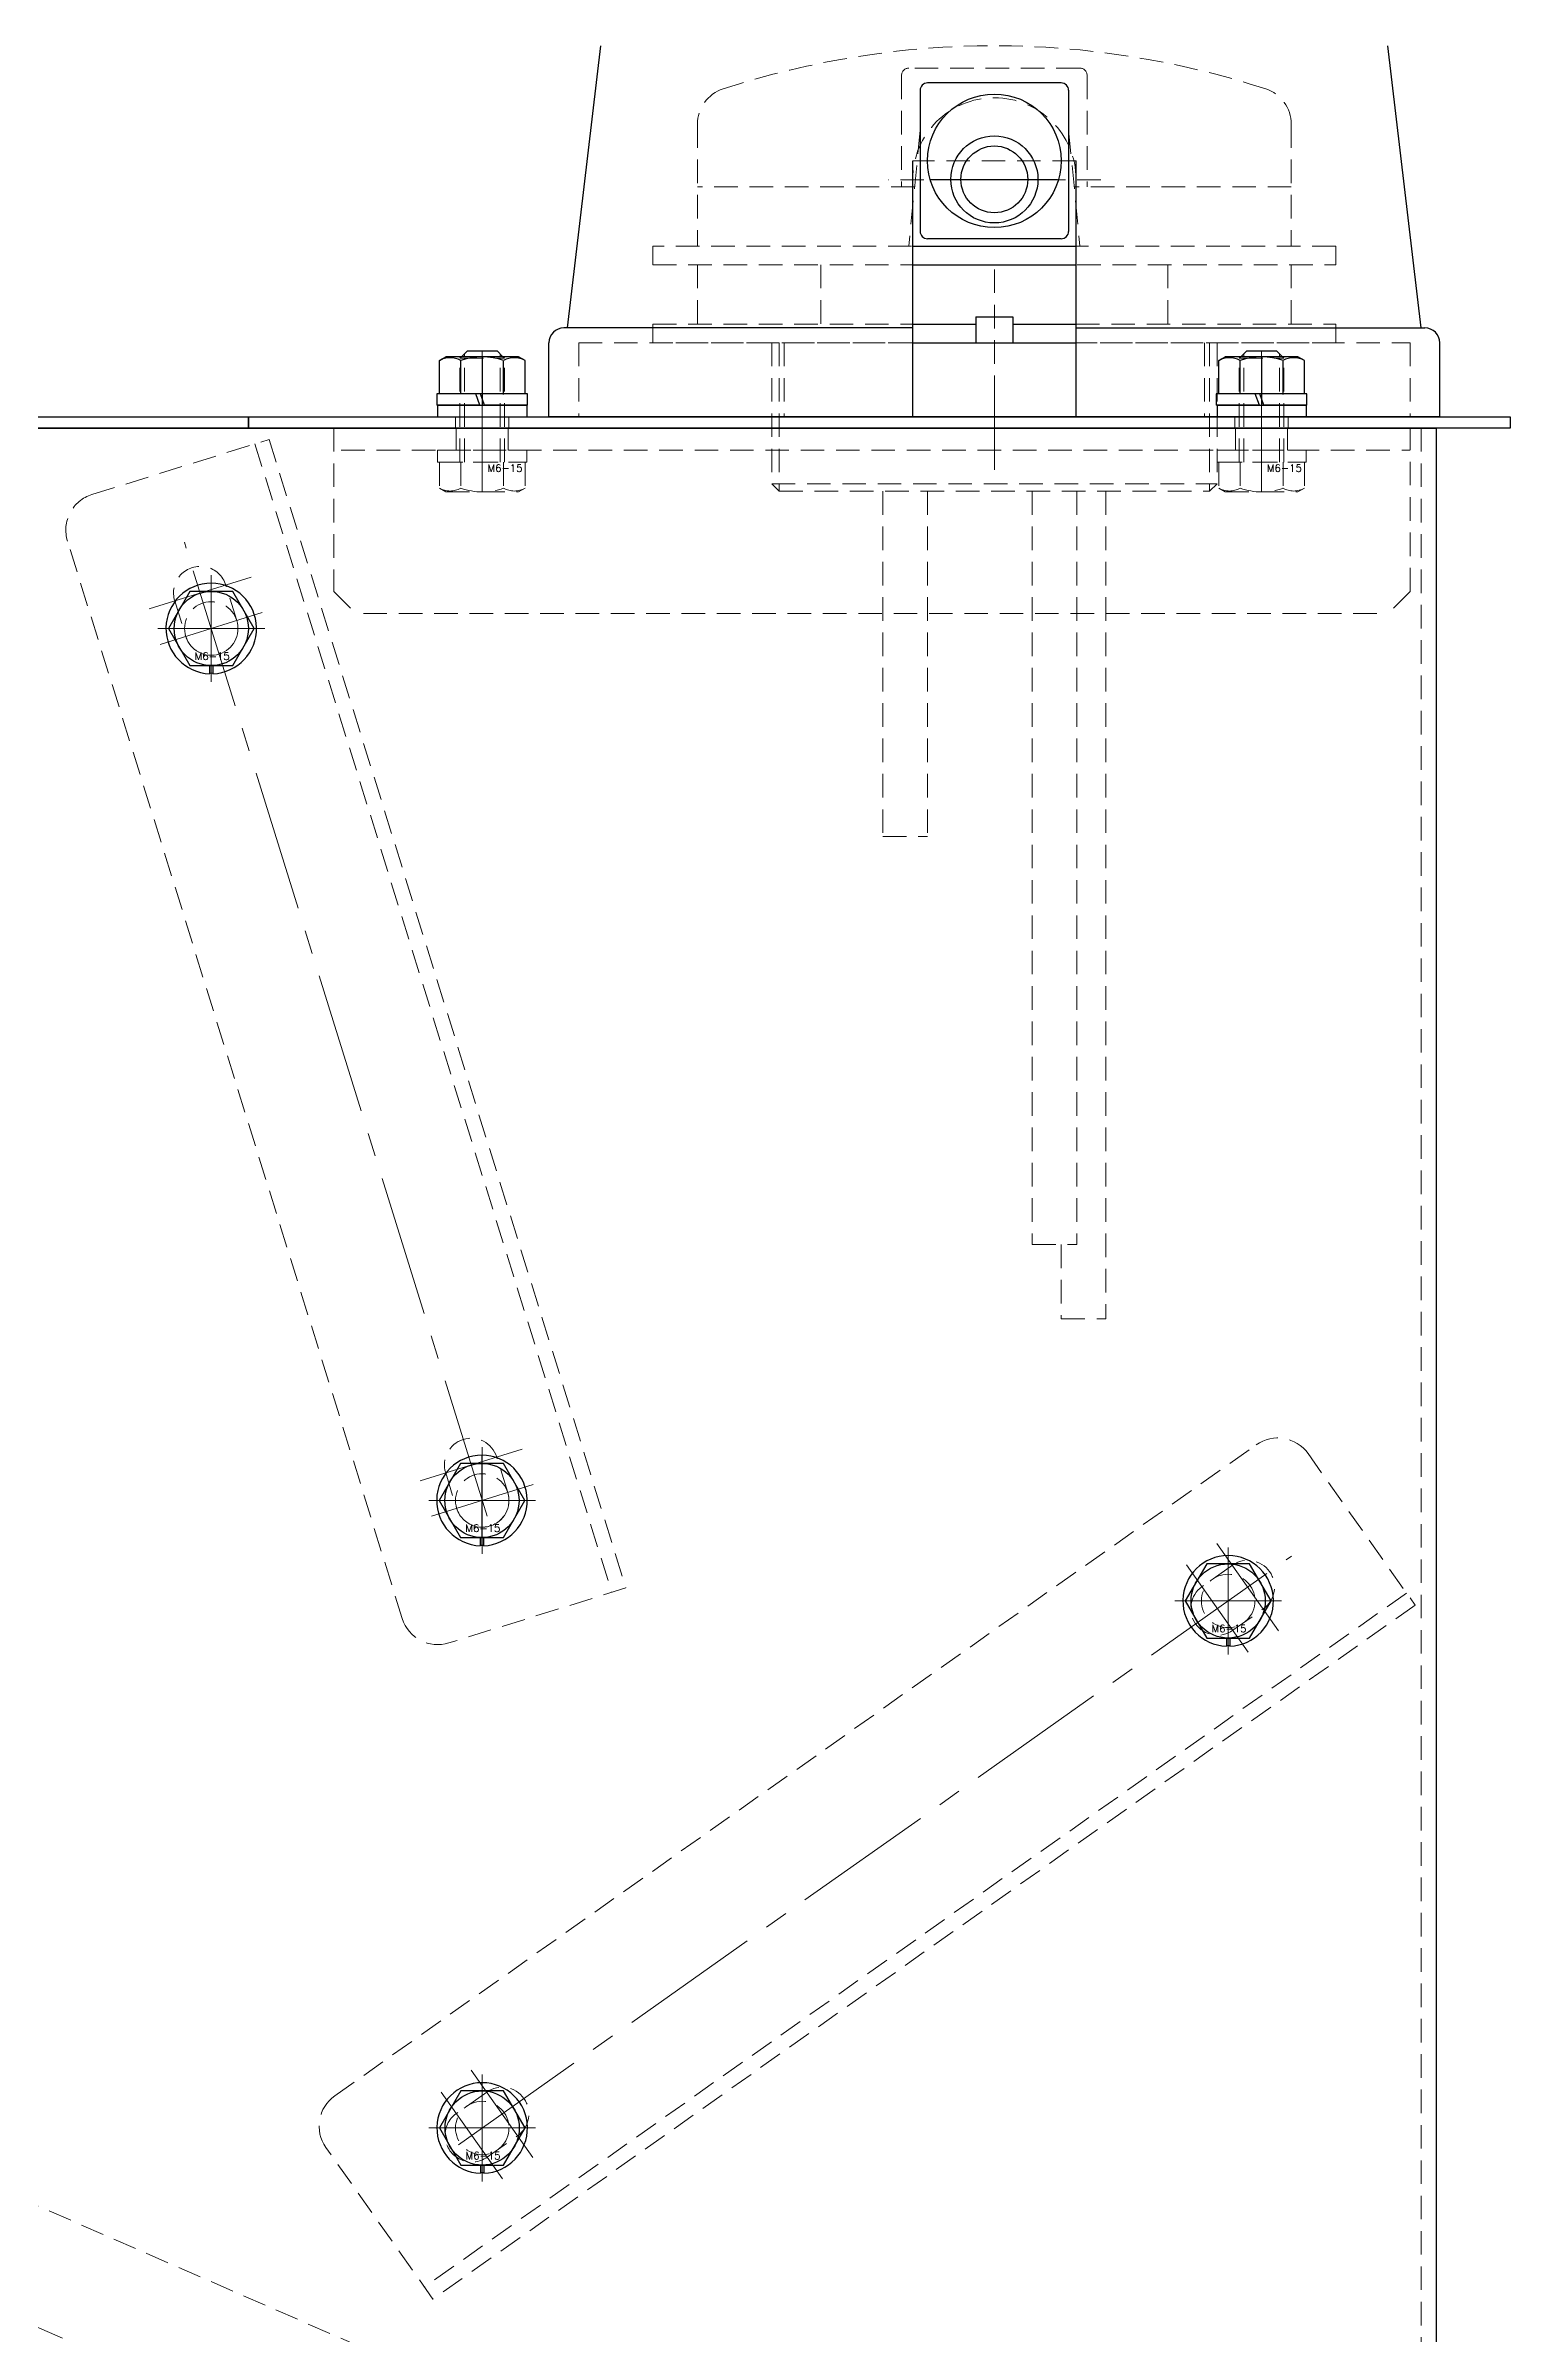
# Model space of a CAD drawing. Header units: millimetres. Extents: x 0 to 51411, y 0 to 16902.
# Drawn here: x 3460.8 to 3658.1, y 7584 to 7892.3 of the extents above; entities that cross this region are included whole.
import ezdxf

# ---------------------------------------------------------------- set-up
doc = ezdxf.new("R2010")
doc.units = ezdxf.units.MM
doc.linetypes.add('CENTER2', pattern=[28.575, 19.05, -3.175, 3.175, -3.175])
doc.linetypes.add('HIDDEN2', pattern=[4.7625, 3.175, -1.5875])
for name, color, linetype, lineweight in [('01_外形線', 7, 'Continuous', 25), ('02_細線', 5, 'Continuous', 13), ('03_かくれ線', 6, 'HIDDEN2', 13), ('04_中心線', 1, 'CENTER2', 9)]:
    doc.layers.add(name, color=color, linetype=linetype, lineweight=lineweight)
doc.styles.add('KSS_TXT', font='txt.shx', dxfattribs={"bigfont": 'extfont2.shx'})

msp = doc.modelspace()

# ---------------------------------------------------------------- linework, layer by layer
for p, q in [((3577.639, 7842.262), (3577.639, 7876.762)), ((3599.639, 7842.262), (3599.639, 7876.762)), ((3577.639, 7852.262), (3599.639, 7852.262))]:
    msp.add_line(p, q)
at = {"layer": '01_外形線'}
for p, q in [((3531.139, 7854.262), (3535.639, 7892.262)), ((3646.139, 7854.262), (3641.639, 7892.262)), ((3578.639, 7886.262), (3578.639, 7867.262)), ((3597.639, 7887.262), (3579.639, 7887.262)), ((3598.639, 7886.262), (3598.639, 7867.262)), ((3579.993, 7874.262), (3597.139, 7874.262)), ((3577.639, 7865.262), (3599.639, 7865.262)), ((3597.639, 7866.262), (3579.639, 7866.262)), ((3577.639, 7862.762), (3599.639, 7862.762)), ((3586.139, 7855.762), (3591.139, 7855.762)), ((3586.139, 7855.762), (3586.139, 7852.262)), ((3591.139, 7855.762), (3591.139, 7852.262)), ((3528.639, 7842.262), (3528.639, 7852.262)), ((3577.639, 7854.262), (3530.639, 7854.262)), ((3577.639, 7854.762), (3586.139, 7854.762)), ((3599.639, 7854.262), (3646.639, 7854.262)), ((3648.639, 7842.262), (3648.639, 7852.262)), ((3513.866, 7849.857), (3514.739, 7850.362)), ((3513.866, 7845.362), (3513.866, 7849.857)), ((3524.539, 7850.362), (3514.739, 7850.362)), ((3516.752, 7845.362), (3516.752, 7849.857)), ((3516.839, 7850.362), (3517.639, 7851.162)), ((3517.639, 7851.162), (3521.639, 7851.162)), ((3519.639, 7850.262), (3519.639, 7845.262)), ((3522.439, 7850.362), (3521.639, 7851.162)), ((3522.526, 7845.262), (3522.526, 7849.757)), ((3525.413, 7849.857), (3524.539, 7850.362)), ((3525.413, 7845.362), (3525.413, 7849.857)), ((3618.866, 7849.857), (3619.739, 7850.362)), ((3618.866, 7845.362), (3618.866, 7849.857)), ((3629.539, 7850.362), (3619.739, 7850.362)), ((3621.752, 7845.362), (3621.752, 7849.857)), ((3621.839, 7850.362), (3622.639, 7851.162)), ((3622.639, 7851.162), (3626.639, 7851.162)), ((3624.639, 7850.262), (3624.639, 7845.262)), ((3627.439, 7850.362), (3626.639, 7851.162)), ((3627.526, 7845.262), (3627.526, 7849.757)), ((3630.413, 7849.857), (3629.539, 7850.362)), ((3630.413, 7845.362), (3630.413, 7849.857)), ((3518.793, 7845.362), (3513.539, 7845.362)), ((3513.539, 7845.362), (3513.539, 7843.862)), ((3519.339, 7843.862), (3513.539, 7843.862)), ((3513.639, 7843.862), (3525.639, 7843.862)), ((3513.639, 7843.862), (3513.639, 7842.262)), ((3525.413, 7845.362), (3513.866, 7845.362)), ((3519.339, 7843.862), (3518.793, 7845.362)), ((3525.739, 7845.362), (3519.393, 7845.362)), ((3519.939, 7843.862), (3519.393, 7845.362)), ((3519.639, 7845.362), (3519.639, 7843.862)), ((3525.739, 7843.862), (3519.939, 7843.862)), ((3525.639, 7843.862), (3525.639, 7842.262)), ((3525.739, 7843.862), (3525.739, 7845.362)), ((3623.793, 7845.362), (3618.539, 7845.362)), ((3618.539, 7845.362), (3618.539, 7843.862)), ((3624.339, 7843.862), (3618.539, 7843.862)), ((3618.639, 7843.862), (3630.639, 7843.862)), ((3618.639, 7843.862), (3618.639, 7842.262)), ((3630.413, 7845.362), (3618.866, 7845.362)), ((3624.339, 7843.862), (3623.793, 7845.362)), ((3630.739, 7845.362), (3624.393, 7845.362)), ((3624.939, 7843.862), (3624.393, 7845.362)), ((3624.639, 7845.362), (3624.639, 7843.862)), ((3630.739, 7843.862), (3624.939, 7843.862)), ((3630.639, 7843.862), (3630.639, 7842.262)), ((3630.739, 7843.862), (3630.739, 7845.362)), ((2926.139, 7842.262), (3488.139, 7842.262)), ((3488.139, 7840.762), (2926.139, 7840.762)), ((3253.139, 7840.762), (3648.139, 7840.762)), ((3488.139, 7842.262), (3488.139, 7840.762)), ((3513.639, 7842.262), (3525.639, 7842.262)), ((3648.639, 7842.262), (3528.639, 7842.262)), ((3618.639, 7842.262), (3630.639, 7842.262)), ((3648.139, 7840.762), (3648.139, 7495.762)), ((3480.252, 7818.762), (3477.366, 7813.762)), ((3486.026, 7818.762), (3480.252, 7818.762)), ((3488.913, 7813.762), (3486.026, 7818.762)), ((3477.366, 7813.762), (3480.252, 7808.762)), ((3486.026, 7808.762), (3488.913, 7813.762)), ((3480.252, 7808.762), (3486.026, 7808.762)), ((3482.914, 7808.762), (3482.914, 7807.666)), ((3483.364, 7808.762), (3483.364, 7807.666)), ((3516.72, 7701.292), (3513.833, 7696.292)), ((3522.493, 7701.292), (3516.72, 7701.292)), ((3525.38, 7696.292), (3522.493, 7701.292)), ((3513.833, 7696.292), (3516.72, 7691.292)), ((3522.493, 7691.292), (3525.38, 7696.292)), ((3516.72, 7691.292), (3522.493, 7691.292)), ((3519.381, 7691.292), (3519.381, 7690.196)), ((3519.831, 7691.292), (3519.831, 7690.196)), ((3617.252, 7687.762), (3614.366, 7682.762)), ((3623.026, 7687.762), (3617.252, 7687.762)), ((3625.913, 7682.762), (3623.026, 7687.762)), ((3614.366, 7682.762), (3617.252, 7677.762)), ((3623.026, 7677.762), (3625.913, 7682.762)), ((3617.252, 7677.762), (3623.026, 7677.762)), ((3619.914, 7677.762), (3619.914, 7676.666)), ((3620.364, 7677.762), (3620.364, 7676.666)), ((3516.752, 7616.762), (3513.866, 7611.762)), ((3522.526, 7616.762), (3516.752, 7616.762)), ((3525.413, 7611.762), (3522.526, 7616.762)), ((3513.866, 7611.762), (3516.752, 7606.762)), ((3522.526, 7606.762), (3525.413, 7611.762)), ((3516.752, 7606.762), (3522.526, 7606.762)), ((3519.414, 7606.762), (3519.414, 7605.666)), ((3519.864, 7606.762), (3519.864, 7605.666))]:
    msp.add_line(p, q, dxfattribs=at)
for points in [[(3591.139, 7854.762), (3599.639, 7854.762)], [(3488.139, 7842.262), (3658.139, 7842.262), (3658.139, 7840.762), (3488.139, 7840.762), (3488.139, 7842.262)]]:
    msp.add_lwpolyline(points, dxfattribs=at)
for centre, radius in [((3588.639, 7876.762), 9), ((3588.639, 7874.262), 5.866), ((3588.639, 7874.262), 4.5), ((3483.139, 7813.762), 5), ((3519.606, 7696.292), 5), ((3620.139, 7682.762), 5), ((3519.639, 7611.762), 5)]:
    msp.add_circle(centre, radius, dxfattribs=at)
for centre, radius, start, end in [((3579.639, 7886.262), 1, 90, 180), ((3597.639, 7886.262), 1, 0, 90), ((3579.639, 7867.262), 1, 180, 270), ((3597.639, 7867.262), 1, 270, 0), ((3530.639, 7852.262), 2, 90, 180), ((3646.639, 7852.262), 2, 0, 90), ((3515.309, 7847.357), 2.887, 60.00001, 119.99999), ((3519.639, 7841.847), 8.514, 70.18087, 109.81913), ((3523.969, 7847.357), 2.887, 60.00001, 119.99999), ((3620.309, 7847.357), 2.887, 60.00001, 119.99999), ((3624.639, 7841.847), 8.514, 70.18087, 109.81913), ((3628.969, 7847.357), 2.887, 60.00001, 119.99999), ((3483.139, 7813.762), 6.1, 272.11385, 267.88615), ((3483.139, 7813.762), 6, 267.88615, 272.1491), ((3519.606, 7696.292), 6.1, 272.11385, 267.88615), ((3519.606, 7696.292), 6, 267.88615, 272.1491), ((3620.139, 7682.762), 6.1, 272.11385, 267.88615), ((3620.139, 7682.762), 6, 267.88615, 272.1491), ((3519.639, 7611.762), 6.1, 272.11385, 267.88615), ((3519.639, 7611.762), 6, 267.88615, 272.1491)]:
    msp.add_arc(centre, radius, start, end, dxfattribs=at)
at = {"layer": '02_細線'}
for p, q in [((3517.239, 7850.762), (3517.239, 7850.362)), ((3522.039, 7850.762), (3522.039, 7850.362)), ((3622.239, 7850.762), (3622.239, 7850.362)), ((3627.039, 7850.762), (3627.039, 7850.362))]:
    msp.add_line(p, q, dxfattribs=at)
at = {"layer": '03_かくれ線'}
for p, q in [((3600.139, 7889.262), (3577.139, 7889.262)), ((3576.139, 7888.262), (3576.139, 7873.262)), ((3601.139, 7888.262), (3601.139, 7873.262)), ((3548.639, 7881.694), (3548.639, 7865.262)), ((3578.639, 7880.873), (3577.109, 7865.262)), ((3598.639, 7880.873), (3600.17, 7865.262)), ((3628.639, 7881.694), (3628.639, 7865.262)), ((3599.639, 7876.762), (3577.639, 7876.762)), ((3602.965, 7874.223), (3574.314, 7874.223)), ((3577.639, 7874.262), (3577.639, 7842.262)), ((3599.639, 7874.262), (3599.639, 7842.262)), ((3577.893, 7873.262), (3548.639, 7873.262)), ((3628.639, 7873.262), (3599.385, 7873.262)), ((3634.639, 7865.262), (3542.639, 7865.262)), ((3542.639, 7865.262), (3542.639, 7862.762)), ((3634.639, 7862.762), (3634.639, 7865.262)), ((3542.639, 7862.762), (3634.639, 7862.762)), ((3548.639, 7862.762), (3548.639, 7854.762)), ((3565.269, 7862.762), (3565.269, 7854.762)), ((3588.639, 7862.132), (3588.639, 7834.726)), ((3612.009, 7862.762), (3612.009, 7854.762)), ((3628.639, 7862.762), (3628.639, 7854.762)), ((3532.639, 7852.262), (3644.639, 7852.262)), ((3532.639, 7852.262), (3532.639, 7842.262)), ((3542.639, 7854.762), (3577.639, 7854.762)), ((3542.639, 7852.262), (3542.639, 7854.762)), ((3634.639, 7852.262), (3542.639, 7852.262)), ((3558.639, 7852.262), (3558.639, 7833.262)), ((3559.639, 7852.262), (3559.639, 7832.262)), ((3560.311, 7852.262), (3560.311, 7842.262)), ((3599.639, 7854.762), (3634.639, 7854.762)), ((3616.968, 7852.262), (3616.968, 7842.262)), ((3617.639, 7852.262), (3617.639, 7832.262)), ((3618.639, 7852.262), (3618.639, 7833.262)), ((3634.639, 7854.762), (3634.639, 7852.262)), ((3644.639, 7852.262), (3644.639, 7842.262)), ((3516.639, 7850.162), (3516.839, 7850.362)), ((3516.639, 7850.162), (3522.639, 7850.162)), ((3516.639, 7836.162), (3516.639, 7850.162)), ((3517.239, 7836.162), (3517.239, 7850.362)), ((3522.039, 7836.162), (3522.039, 7850.362)), ((3522.639, 7850.162), (3522.439, 7850.362)), ((3522.639, 7836.162), (3522.639, 7850.162)), ((3621.639, 7850.162), (3621.839, 7850.362)), ((3621.639, 7850.162), (3627.639, 7850.162)), ((3621.639, 7836.162), (3621.639, 7850.162)), ((3622.239, 7836.162), (3622.239, 7850.362)), ((3627.039, 7836.162), (3627.039, 7850.362)), ((3627.639, 7850.162), (3627.439, 7850.362)), ((3627.639, 7836.162), (3627.639, 7850.162)), ((3499.639, 7840.762), (3499.639, 7818.762)), ((3500.639, 7840.762), (3644.639, 7840.762)), ((3516.039, 7842.262), (3516.039, 7840.762)), ((3516.139, 7837.762), (3516.139, 7840.762)), ((3523.139, 7837.762), (3523.139, 7840.762)), ((3523.239, 7842.262), (3523.239, 7840.762)), ((3532.639, 7842.262), (3537.639, 7842.262)), ((3537.639, 7842.262), (3644.639, 7842.262)), ((3558.639, 7842.262), (3558.639, 7840.762)), ((3618.639, 7842.262), (3618.639, 7840.762)), ((3621.039, 7842.262), (3621.039, 7840.762)), ((3621.139, 7837.762), (3621.139, 7840.762)), ((3628.139, 7837.762), (3628.139, 7840.762)), ((3628.239, 7842.262), (3628.239, 7840.762)), ((3644.639, 7818.762), (3644.639, 7840.762)), ((3646.139, 7840.762), (3646.139, 7472.762)), ((3467.061, 7831.803), (3490.935, 7839.222)), ((3489.025, 7838.628), (3537.098, 7683.926)), ((3490.935, 7839.222), (3539.008, 7684.519)), ((3500.639, 7837.762), (3644.639, 7837.762)), ((3513.639, 7837.762), (3525.639, 7837.762)), ((3513.639, 7837.762), (3513.639, 7836.162)), ((3525.639, 7837.762), (3525.639, 7836.162)), ((3618.639, 7837.762), (3630.639, 7837.762)), ((3618.639, 7837.762), (3618.639, 7836.162)), ((3630.639, 7837.762), (3630.639, 7836.162)), ((3513.639, 7836.162), (3525.639, 7836.162)), ((3513.866, 7836.162), (3513.866, 7832.666)), ((3513.866, 7836.162), (3525.413, 7836.162)), ((3516.752, 7836.162), (3516.752, 7832.666)), ((3522.526, 7836.162), (3522.526, 7832.666)), ((3525.413, 7836.162), (3525.413, 7832.666)), ((3618.639, 7836.162), (3630.639, 7836.162)), ((3618.866, 7836.162), (3618.866, 7832.666)), ((3618.866, 7836.162), (3630.413, 7836.162)), ((3621.752, 7836.162), (3621.752, 7832.666)), ((3627.526, 7836.162), (3627.526, 7832.666)), ((3630.413, 7836.162), (3630.413, 7832.666)), ((3513.866, 7832.666), (3514.739, 7832.162)), ((3514.739, 7832.162), (3524.539, 7832.162)), ((3525.413, 7832.666), (3524.539, 7832.162)), ((3558.639, 7833.262), (3618.639, 7833.262)), ((3558.639, 7833.262), (3559.639, 7832.262)), ((3559.639, 7832.262), (3617.639, 7832.262)), ((3573.618, 7832.262), (3573.618, 7785.762)), ((3579.618, 7832.262), (3579.618, 7785.762)), ((3593.732, 7832.262), (3593.732, 7730.762)), ((3599.732, 7832.262), (3599.732, 7730.762)), ((3603.66, 7832.262), (3603.66, 7720.762)), ((3617.639, 7832.262), (3618.639, 7833.262)), ((3618.866, 7832.666), (3619.739, 7832.162)), ((3619.739, 7832.162), (3629.539, 7832.162)), ((3630.413, 7832.666), (3629.539, 7832.162)), ((3508.876, 7680.391), (3463.77, 7825.545)), ((3499.639, 7818.762), (3502.639, 7815.762)), ((3644.639, 7818.762), (3641.639, 7815.762)), ((3503.639, 7815.762), (3641.639, 7815.762)), ((3573.618, 7785.762), (3579.618, 7785.762)), ((3593.732, 7730.762), (3599.732, 7730.762)), ((3597.66, 7730.762), (3597.66, 7720.762)), ((3597.66, 7720.762), (3603.66, 7720.762)), ((3499.784, 7616.1), (3623.929, 7703.804)), ((3630.897, 7702.606), (3645.322, 7682.187)), ((3644.168, 7683.821), (3511.856, 7590.346)), ((3539.008, 7684.519), (3515.134, 7677.1)), ((3645.322, 7682.187), (3513.01, 7588.713)), ((3513.01, 7588.713), (3498.585, 7609.131))]:
    msp.add_line(p, q, dxfattribs=at)
for points in [[(3485.093, 7819.605, 1), (3478.218, 7817.468), (3479.701, 7812.693, 1), (3486.577, 7814.83)], [(3521.593, 7702.145, 1), (3514.718, 7700.009), (3516.201, 7695.234, 1), (3523.077, 7697.37)], [(3624.86, 7681.689, 1), (3620.706, 7687.57), (3616.622, 7684.684, 1), (3620.776, 7678.804)], [(3267.015, 7679.927, -0.4142136), (3273.598, 7682.509), (3557.717, 7558.509, -0.4142136), (3560.3, 7551.927), (3550.3, 7529.014), (3257.015, 7657.014)], [(3524.401, 7610.718, 1), (3520.246, 7616.598), (3516.163, 7613.713, 1), (3520.317, 7607.833)]]:
    msp.add_lwpolyline(points, format="xyb", close=True, dxfattribs=at)
for centre in [(3483.139, 7813.762), (3519.639, 7696.292), (3620.139, 7682.762), (3519.639, 7611.762)]:
    msp.add_circle(centre, 3.6, dxfattribs=at)
for centre, radius, start, end in [((3588.639, 7774.476), 117.786, 71.9213, 108.0787), ((3577.139, 7888.262), 1, 90, 180), ((3600.139, 7888.262), 1, 0, 90), ((3553.639, 7881.694), 5, 108.0787, 180), ((3623.639, 7881.694), 5, 0, 71.9213), ((3588.639, 7874.262), 11, 0, 180), ((3468.545, 7827.028), 5, 107.26238, 197.26238), ((3515.309, 7835.166), 2.887, 240.00001, 299.99999), ((3519.639, 7840.676), 8.514, 250.18087, 289.81913), ((3523.969, 7835.166), 2.887, 240.00001, 299.99999), ((3620.309, 7835.166), 2.887, 240.00001, 299.99999), ((3624.639, 7840.676), 8.514, 250.18087, 289.81913), ((3628.969, 7835.166), 2.887, 240.00001, 299.99999), ((3626.814, 7699.721), 5, 35.23997, 125.23997), ((3513.651, 7681.875), 5, 197.26238, 287.26238), ((3502.669, 7612.016), 5, 125.23997, 215.23997)]:
    msp.add_arc(centre, radius, start, end, dxfattribs=at)
at = {"layer": '04_中心線'}
for p, q in [((3519.639, 7851.162), (3519.639, 7832.162)), ((3624.639, 7851.162), (3624.639, 7832.162)), ((3519.639, 7835.262), (3519.639, 7847.762)), ((3588.639, 7835.262), (3588.639, 7847.762)), ((3624.639, 7835.262), (3624.639, 7847.762)), ((3519.639, 7832.762), (3519.639, 7845.762)), ((3624.639, 7832.762), (3624.639, 7845.762)), ((3520.292, 7694.201), (3479.519, 7825.412)), ((3488.531, 7820.673), (3474.78, 7816.4)), ((3483.139, 7806.562), (3483.139, 7820.962)), ((3483.139, 7819.862), (3483.139, 7807.662)), ((3490.015, 7815.898), (3476.264, 7811.625)), ((3475.939, 7813.762), (3490.339, 7813.762)), ((3489.239, 7813.762), (3477.039, 7813.762)), ((3525.031, 7703.213), (3511.28, 7698.94)), ((3519.606, 7702.392), (3519.606, 7690.192)), ((3519.639, 7689.092), (3519.639, 7703.492)), ((3526.515, 7698.439), (3512.829, 7694.186)), ((3512.439, 7696.292), (3526.839, 7696.292)), ((3525.706, 7696.292), (3513.506, 7696.292)), ((3516.443, 7609.504), (3628.663, 7688.784)), ((3626.937, 7678.749), (3618.628, 7690.51)), ((3620.139, 7675.562), (3620.139, 7689.962)), ((3620.139, 7688.862), (3620.139, 7676.662)), ((3622.854, 7675.864), (3614.545, 7687.625)), ((3612.939, 7682.762), (3627.339, 7682.762)), ((3626.239, 7682.762), (3614.039, 7682.762)), ((3288.494, 7659.642), (3530.821, 7553.882)), ((3526.478, 7607.777), (3518.169, 7619.539)), ((3519.639, 7604.562), (3519.639, 7618.962)), ((3519.639, 7617.862), (3519.639, 7605.662)), ((3522.394, 7604.892), (3514.125, 7616.597)), ((3512.439, 7611.762), (3526.839, 7611.762)), ((3525.739, 7611.762), (3513.539, 7611.762))]:
    msp.add_line(p, q, dxfattribs=at)

# ---------------------------------------------------------------- texts
at = {"layer": '03_かくれ線', "style": 'KSS_TXT'}
for p in [(3520.354, 7834.871), (3625.354, 7834.871), (3480.904, 7809.533), (3517.371, 7692.063), (3617.904, 7678.533), (3517.404, 7607.533)]:
    msp.add_text('M6-15', height=1, dxfattribs=at).set_placement(p)

doc.saveas('drawing.dxf')
